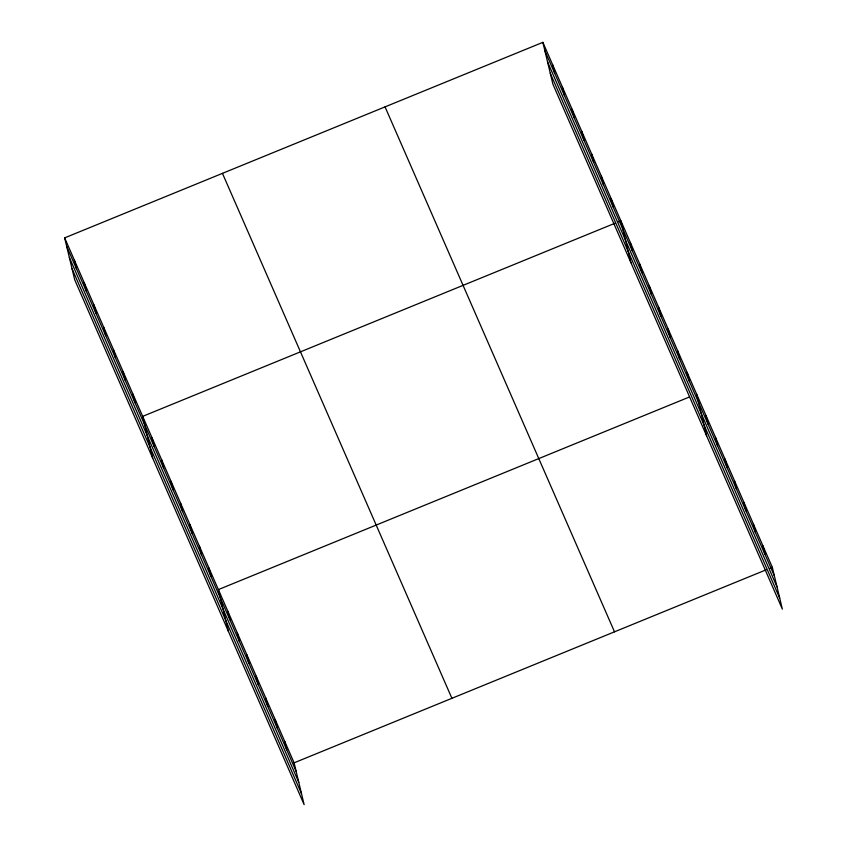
<?xml version="1.0" encoding="UTF-8"?>
<svg xmlns="http://www.w3.org/2000/svg" width="847" height="847" viewBox="0 0 847 847"><rect width="100%" height="100%" fill="white"/><g stroke="black" fill="none" stroke-linecap="round" stroke-linejoin="round"><path stroke-width="1.27" d="M64.647 237.88L294.1 762.829L304.137 804.65L74.684 279.701L64.647 237.88L542.863 42.35L772.316 567.299L782.353 609.12L552.9 84.171L542.863 42.35M614.943 223.259L142.667 416.364L152.704 458.185M618.501 221.808L620.872 220.834L630.92 262.655M689.469 396.978L218.378 589.597L228.415 631.417M294.1 762.829L766.376 569.724M769.934 568.273L772.316 567.299M544.928 50.936L774.37 575.886M547.554 61.905L777.006 586.855M550.264 73.202L779.716 598.151M385.046 106.87L614.499 631.82M222.454 173.36L451.906 698.309M66.712 246.466L296.164 771.416M69.348 257.435L298.79 782.384M72.059 268.732L301.5 793.681M762.851 545.648L764.905 554.234M753.385 523.986L755.439 532.572M743.92 502.335L745.974 510.921M734.455 480.683L736.509 489.27M724.99 459.032L727.044 467.618M715.524 437.37L717.578 445.956M706.059 415.718L708.124 424.305M696.594 394.067L706.631 435.887M687.129 372.415L689.193 381.002M677.664 350.753L679.728 359.34M668.198 329.102L670.263 337.688M658.733 307.45L660.798 316.037M649.268 285.799L651.332 294.385M639.803 264.137L641.867 272.723M630.337 242.486L632.402 251.072M611.121 198.526L613.186 207.113M601.37 176.208L603.435 184.794M591.619 153.9L593.683 162.486M581.868 131.592L583.932 140.179M572.117 109.284L574.181 117.871M562.366 86.966L564.43 95.552M552.615 64.658L554.679 73.244M284.634 741.178L286.699 749.764M275.169 719.516L277.234 728.102M265.704 697.864L267.768 706.451M256.239 676.213L258.303 684.799M246.773 654.562L248.838 663.148M237.308 632.9L239.373 641.486M227.843 611.248L229.908 619.835M208.913 567.945L210.977 576.532M199.447 546.283L201.512 554.87M189.982 524.632L192.047 533.218M180.517 502.98L182.581 511.567M171.052 481.329L173.116 489.915M161.586 459.667L163.651 468.253M152.121 438.015L154.186 446.602M132.905 394.056L134.969 402.643M123.154 371.738L125.218 380.324M113.403 349.43L115.467 358.016M103.652 327.122L105.716 335.708M93.901 304.814L95.965 313.401M84.149 282.506L86.214 291.082M74.398 260.188L76.463 268.774"/></g></svg>
